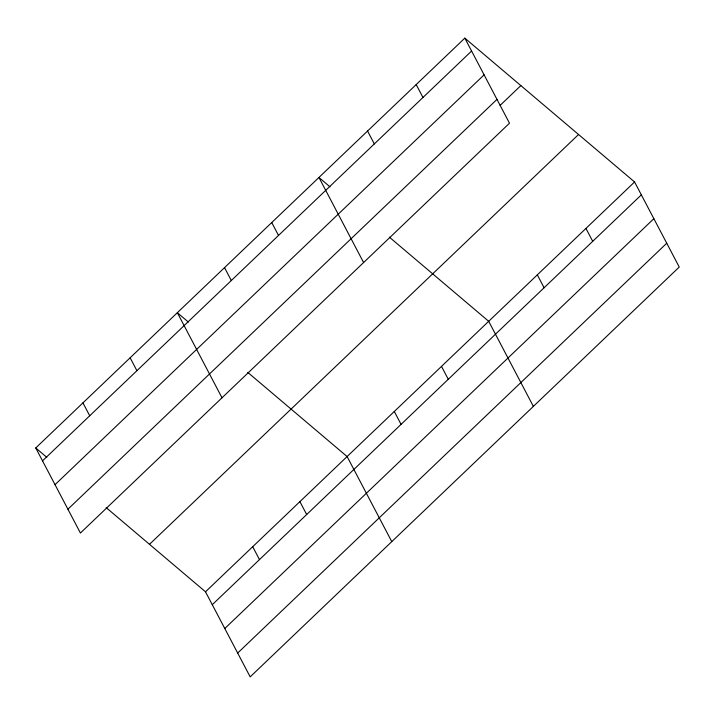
<?xml version="1.0" encoding="UTF-8"?>
<svg xmlns="http://www.w3.org/2000/svg" width="715" height="715" viewBox="0 0 715 715"><rect width="100%" height="100%" fill="white"/><g stroke="black" fill="none" stroke-linecap="round" stroke-linejoin="round"><path stroke-width="1.07" d="M464.822 38.127L509.491 123.203L80.42 533.033L35.75 447.956L464.822 38.127L634.58 181.968L679.25 267.044L250.179 676.873L205.509 591.797L106.204 507.65M42.525 460.853L471.596 51.024M55.028 484.672L484.1 74.843M67.907 509.214L496.988 99.385M500.116 105.391L520.842 85.594M149.489 544.329L578.56 134.5M205.509 591.797L634.58 181.968M212.284 604.693L641.355 194.864M224.787 628.512L653.859 218.683M237.666 653.054L666.746 243.225M329.973 186.821L318.944 177.472L363.604 262.548M389.389 237.166L488.702 321.312L533.363 406.388M188.376 322.063L177.347 312.714L222.008 397.79M247.792 372.408L347.106 456.554L391.766 541.63M35.75 447.956L46.788 457.305M585.951 228.416L592.726 241.312M537.331 274.864L544.097 287.761M416.193 84.576L422.967 97.472M367.564 131.024L374.338 143.921M441.504 366.393L448.269 379.29M394.305 411.474L401.07 424.37M271.745 222.553L278.51 235.45M224.546 267.633L231.311 280.53M299.907 501.635L306.681 514.532M252.708 546.716L259.482 559.613M130.148 357.795L136.914 370.692M82.949 402.876L89.724 415.773"/></g></svg>
